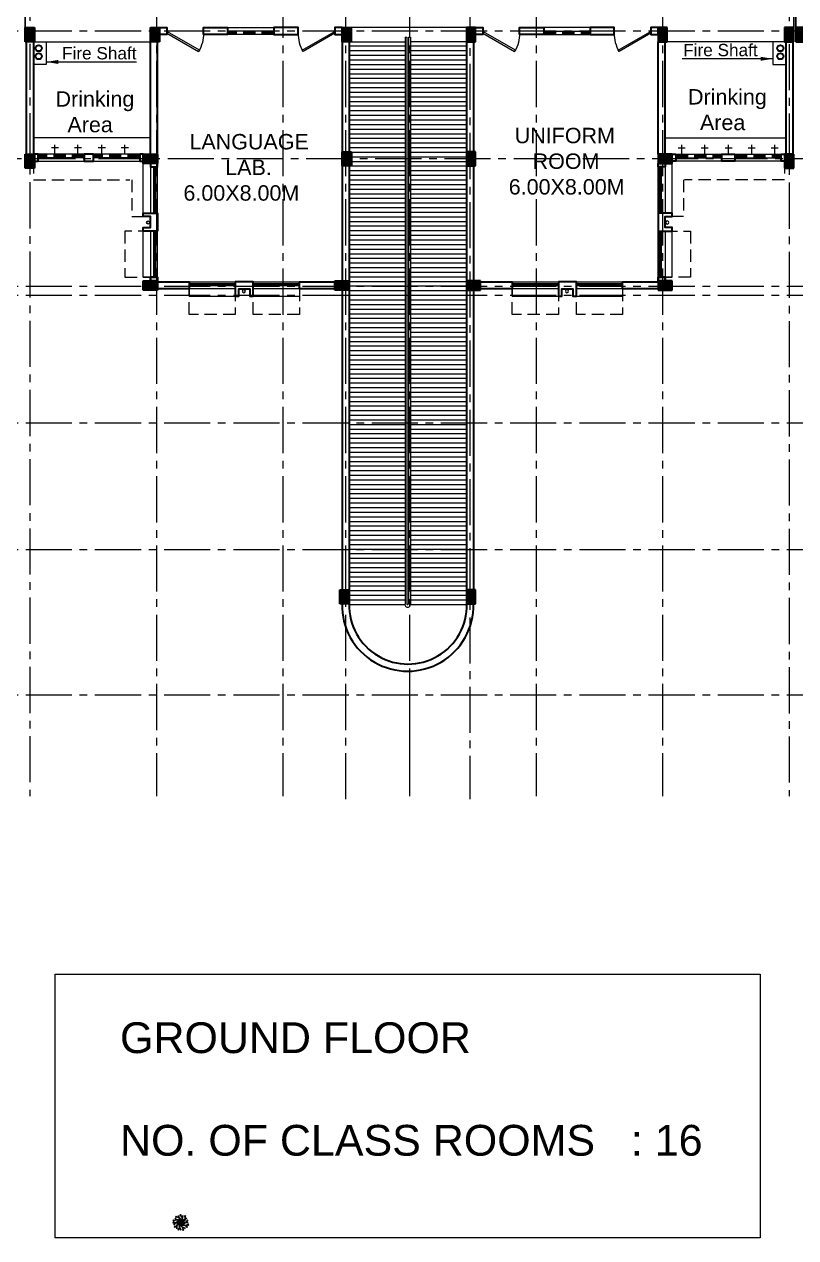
# Model space of a CAD drawing. Extents: x 1465 to 2206, y 779 to 1116.
# Drawn here: x 1811.12 to 1836.21, y 865.37 to 904.81 of the extents above; entities that cross this region are included whole.
import ezdxf

# ---------------------------------------------------------------- set-up
doc = ezdxf.new("R2010")
doc.units = 0
doc.header["$LTSCALE"] = 40
doc.header["$MEASUREMENT"] = 0
doc.linetypes.add('CENTER2', pattern=[1.125, 0.75, -0.125, 0.125, -0.125])
doc.linetypes.add('DASHED', pattern=[0.75, 0.5, -0.25])
doc.layers.get('0').update_dxf_attribs({"linetype": 'CONTINUOUS'})
for name, color, linetype, lineweight in [('CLL LEV.', 252, 'CONTINUOUS', 18), ('COLUMN', 251, 'CONTINUOUS', 30), ('Door', 54, 'CONTINUOUS', 15), ('FIXTURE', 13, 'CONTINUOUS', 9), ('LINE', 242, 'CONTINUOUS', 13), ('PROJECTION', 32, 'DASHED', 13), ('Railing', 22, 'CONTINUOUS', 13), ('RAMP', 252, 'CONTINUOUS', 9), ('Services', 1, 'DASHED', 30), ('VENTILATOR', 6, 'DASHED', 13), ('Wall', 7, 'CONTINUOUS', 30), ('wall l', 7, 'CONTINUOUS', 15), ('Window', 150, 'CONTINUOUS', 13), ('Window-Wall', 7, 'CONTINUOUS', 13)]:
    doc.layers.add(name, color=color, linetype=linetype, lineweight=lineweight)
for name, color, linetype in [('Dim', 251, 'CONTINUOUS'), ('EXPANSION JOINT', 244, 'CONTINUOUS'), ('GRID', 4, 'CENTER2'), ('Hatch', 251, 'CONTINUOUS'), ('Text', 7, 'CONTINUOUS'), ('Tree', 3, 'CONTINUOUS')]:
    doc.layers.add(name, color=color, linetype=linetype)
doc.styles.add('L120', font='simplex.shx', dxfattribs={"height": 3})
doc.styles.get("Standard").update_dxf_attribs({"font": 'txt.shx', "height": 0.03937})
doc.styles.add('Tabrej.', font='GOTHIC.TTF', dxfattribs={"height": 1})
doc.dimstyles.get("Standard").update_dxf_attribs({"dimtxt": 0.18, "dimasz": 0.18, "dimexe": 0.18, "dimexo": 0.0625, "dimgap": 0.09, "dimtad": 0, "dimtih": 1, "dimtoh": 1, "dimdec": 4, "dimzin": 0, "dimdsep": 46, "dimtxsty": 'Standard', "dimcen": 0.09, "dimadec": 0, "dimazin": 0, "dimtfac": 1, "dimtdec": 4, "dimtofl": 0, "dimtmove": 0, "dimatfit": 3, "dimfxl": 0, "dimtolj": 1, "dimtzin": 0, "dimarcsym": 0})

# ---------------------------------------------------------------- blocks, each defined once
blk = doc.blocks.new('PLANTDF')
at = {"color": 1, "lineweight": -3}
for centre, start, end in [((9522.852, -930.118), 254.6787, 318.5073), ((9522.849, -930.224), 38.6787, 102.5073), ((9522.875, -930.116), 230.6787, 294.5073), ((9522.872, -930.227), 62.6787, 126.5073), ((9522.831, -930.129), 278.6787, 342.5073), ((9522.829, -930.212), 14.6787, 78.5073), ((9522.894, -930.22), 86.6787, 150.5073), ((9522.817, -930.147), 302.6787, 6.5073), ((9522.896, -930.124), 206.6787, 270.5073), ((9522.816, -930.193), 350.6787, 54.5073), ((9522.866, -930.032), 254.6787, 318.5073), ((9522.864, -930.137), 38.6787, 102.5073), ((9522.889, -930.03), 230.6787, 294.5073), ((9522.887, -930.14), 62.6787, 126.5073), ((9522.846, -930.043), 278.6787, 342.5073), ((9522.844, -930.125), 14.6787, 78.5073), ((9522.912, -930.205), 110.6787, 174.5073), ((9522.812, -930.17), 326.6787, 30.5073), ((9522.913, -930.14), 182.6787, 246.5073), ((9522.909, -930.134), 86.6787, 150.5073), ((9522.832, -930.061), 302.6787, 6.5073), ((9522.911, -930.038), 206.6787, 270.5073), ((9522.831, -930.106), 350.6787, 54.5073), ((9522.921, -930.184), 134.6787, 198.5073), ((9522.922, -930.161), 158.6787, 222.5073), ((9522.926, -930.119), 110.6787, 174.5073), ((9522.827, -930.084), 326.6787, 30.5073), ((9522.928, -930.053), 182.6787, 246.5073), ((9522.937, -930.075), 158.6787, 222.5073), ((9522.936, -930.098), 134.6787, 198.5073), ((9522.985, -929.88), 254.6787, 318.5073), ((9522.982, -929.985), 38.6787, 102.5073), ((9523.005, -929.988), 62.6787, 126.5073), ((9522.965, -929.891), 278.6787, 342.5073), ((9523.008, -929.878), 230.6787, 294.5073), ((9522.963, -929.973), 14.6787, 78.5073), ((9523.027, -929.982), 86.6787, 150.5073), ((9523.03, -929.886), 206.6787, 270.5073), ((9522.951, -929.909), 302.6787, 6.5073), ((9522.95, -929.954), 350.6787, 54.5073), ((9523.045, -929.967), 110.6787, 174.5073), ((9523.046, -929.901), 182.6787, 246.5073), ((9522.945, -929.932), 326.6787, 30.5073), ((9523.055, -929.946), 134.6787, 198.5073), ((9523.055, -929.923), 158.6787, 222.5073), ((9523.028, -930.188), 254.6787, 318.5073), ((9523.026, -930.294), 38.6787, 102.5073), ((9523.048, -930.297), 62.6787, 126.5073), ((9523.008, -930.199), 278.6787, 342.5073), ((9523.051, -930.186), 230.6787, 294.5073), ((9523.006, -930.282), 14.6787, 78.5073), ((9523.071, -930.29), 86.6787, 150.5073), ((9523.073, -930.194), 206.6787, 270.5073), ((9522.994, -930.218), 302.6787, 6.5073), ((9522.993, -930.263), 350.6787, 54.5073), ((9523.088, -930.275), 110.6787, 174.5073), ((9523.09, -930.21), 182.6787, 246.5073), ((9522.989, -930.24), 326.6787, 30.5073), ((9523.098, -930.254), 134.6787, 198.5073), ((9523.099, -930.231), 158.6787, 222.5073), ((9523.174, -929.826), 254.6787, 318.5073), ((9523.171, -929.931), 38.6787, 102.5073), ((9523.194, -929.934), 62.6787, 126.5073), ((9523.154, -929.837), 278.6787, 342.5073), ((9523.197, -929.824), 230.6787, 294.5073), ((9523.152, -929.919), 14.6787, 78.5073), ((9523.216, -929.928), 86.6787, 150.5073), ((9523.219, -929.832), 206.6787, 270.5073), ((9523.14, -929.855), 302.6787, 6.5073), ((9523.139, -929.9), 350.6787, 54.5073), ((9523.234, -929.913), 110.6787, 174.5073), ((9523.235, -929.848), 182.6787, 246.5073), ((9523.134, -929.878), 326.6787, 30.5073), ((9523.244, -929.892), 134.6787, 198.5073), ((9523.244, -929.869), 158.6787, 222.5073), ((9523.337, -930.031), 254.6787, 318.5073), ((9523.334, -930.136), 38.6787, 102.5073), ((9523.36, -930.029), 230.6787, 294.5073), ((9523.357, -930.139), 62.6787, 126.5073), ((9523.316, -930.042), 278.6787, 342.5073), ((9523.314, -930.124), 14.6787, 78.5073), ((9523.379, -930.133), 86.6787, 150.5073), ((9523.302, -930.06), 302.6787, 6.5073), ((9523.381, -930.037), 206.6787, 270.5073), ((9523.301, -930.105), 350.6787, 54.5073), ((9523.397, -930.118), 110.6787, 174.5073), ((9523.297, -930.083), 326.6787, 30.5073), ((9523.398, -930.053), 182.6787, 246.5073), ((9523.361, -929.891), 254.6787, 318.5073), ((9523.359, -929.996), 38.6787, 102.5073), ((9523.341, -929.902), 278.6787, 342.5073), ((9523.384, -929.889), 230.6787, 294.5073), ((9523.382, -929.999), 62.6787, 126.5073), ((9523.339, -929.984), 14.6787, 78.5073), ((9523.406, -930.097), 134.6787, 198.5073), ((9523.407, -930.074), 158.6787, 222.5073), ((9523.404, -929.993), 86.6787, 150.5073), ((9523.406, -929.897), 206.6787, 270.5073), ((9523.327, -929.92), 302.6787, 6.5073), ((9523.326, -929.965), 350.6787, 54.5073), ((9523.421, -929.978), 110.6787, 174.5073), ((9523.423, -929.913), 182.6787, 246.5073), ((9523.322, -929.943), 326.6787, 30.5073), ((9523.432, -929.934), 158.6787, 222.5073), ((9523.431, -929.957), 134.6787, 198.5073), ((9523.441, -930.264), 278.6787, 342.5073), ((9523.426, -930.282), 302.6787, 6.5073), ((9523.425, -930.328), 350.6787, 54.5073), ((9523.522, -930.275), 182.6787, 246.5073), ((9523.421, -930.305), 326.6787, 30.5073), ((9523.531, -930.319), 134.6787, 198.5073), ((9522.899, -930.303), 254.6787, 318.5073), ((9522.896, -930.408), 38.6787, 102.5073), ((9522.922, -930.301), 230.6787, 294.5073), ((9522.919, -930.411), 62.6787, 126.5073), ((9522.878, -930.314), 278.6787, 342.5073), ((9522.876, -930.396), 14.6787, 78.5073), ((9522.941, -930.405), 86.6787, 150.5073), ((9522.864, -930.332), 302.6787, 6.5073), ((9522.943, -930.309), 206.6787, 270.5073), ((9522.863, -930.377), 350.6787, 54.5073), ((9522.959, -930.39), 110.6787, 174.5073), ((9522.96, -930.325), 182.6787, 246.5073), ((9522.859, -930.355), 326.6787, 30.5073), ((9522.968, -930.369), 134.6787, 198.5073), ((9522.969, -930.346), 158.6787, 222.5073), ((9523.045, -930.429), 254.6787, 318.5073), ((9523.042, -930.534), 38.6787, 102.5073), ((9523.068, -930.427), 230.6787, 294.5073), ((9523.065, -930.537), 62.6787, 126.5073), ((9523.024, -930.44), 278.6787, 342.5073), ((9523.022, -930.522), 14.6787, 78.5073), ((9523.087, -930.53), 86.6787, 150.5073), ((9523.01, -930.458), 302.6787, 6.5073), ((9523.089, -930.434), 206.6787, 270.5073), ((9523.009, -930.503), 350.6787, 54.5073), ((9523.105, -930.515), 110.6787, 174.5073), ((9523.005, -930.48), 326.6787, 30.5073), ((9523.106, -930.45), 182.6787, 246.5073), ((9523.115, -930.472), 158.6787, 222.5073), ((9523.114, -930.495), 134.6787, 198.5073), ((9523.242, -930.453), 254.6787, 318.5073), ((9523.239, -930.559), 38.6787, 102.5073), ((9523.265, -930.451), 230.6787, 294.5073), ((9523.262, -930.562), 62.6787, 126.5073), ((9523.221, -930.464), 278.6787, 342.5073), ((9523.219, -930.547), 14.6787, 78.5073), ((9523.284, -930.555), 86.6787, 150.5073), ((9523.207, -930.482), 302.6787, 6.5073), ((9523.286, -930.459), 206.6787, 270.5073), ((9523.206, -930.528), 350.6787, 54.5073), ((9523.302, -930.54), 110.6787, 174.5073), ((9523.202, -930.505), 326.6787, 30.5073), ((9523.303, -930.475), 182.6787, 246.5073), ((9523.311, -930.519), 134.6787, 198.5073), ((9523.312, -930.496), 158.6787, 222.5073), ((9523.401, -930.344), 254.6787, 318.5073), ((9523.399, -930.45), 38.6787, 102.5073), ((9523.421, -930.453), 62.6787, 126.5073), ((9523.381, -930.356), 278.6787, 342.5073), ((9523.424, -930.343), 230.6787, 294.5073), ((9523.379, -930.438), 14.6787, 78.5073), ((9523.444, -930.446), 86.6787, 150.5073), ((9523.446, -930.35), 206.6787, 270.5073), ((9523.367, -930.374), 302.6787, 6.5073), ((9523.366, -930.419), 350.6787, 54.5073), ((9523.461, -930.431), 110.6787, 174.5073), ((9523.463, -930.366), 182.6787, 246.5073), ((9523.362, -930.396), 326.6787, 30.5073), ((9523.472, -930.387), 158.6787, 222.5073), ((9523.471, -930.411), 134.6787, 198.5073), ((9523.461, -930.253), 254.6787, 318.5073), ((9523.458, -930.359), 38.6787, 102.5073), ((9523.481, -930.362), 62.6787, 126.5073), ((9523.484, -930.251), 230.6787, 294.5073), ((9523.438, -930.347), 14.6787, 78.5073), ((9523.503, -930.355), 86.6787, 150.5073), ((9523.506, -930.259), 206.6787, 270.5073), ((9523.521, -930.34), 110.6787, 174.5073)]:
    blk.add_arc(centre, 0.0555, start, end, dxfattribs=at)
at = {"color": 64, "lineweight": -3}
for points in [[(9523.479, -930.304), (9523.234, -930.284), (9523.116, -930.122), (9522.993, -930.179), (9522.87, -930.169)], [(9522.875, -930.281), (9523.085, -930.153), (9523.276, -930.215), (9523.342, -930.097), (9523.447, -930.033)], [(9522.882, -930.085), (9523.128, -930.105), (9523.245, -930.267), (9523.369, -930.21), (9523.491, -930.22)], [(9523.487, -930.107), (9523.277, -930.235), (9523.086, -930.173), (9523.02, -930.292), (9522.914, -930.356)], [(9523.358, -930.458), (9523.171, -930.298), (9523.171, -930.098), (9523.038, -930.071), (9522.945, -929.991)], [(9522.985, -930.444), (9523.079, -930.217), (9523.27, -930.156), (9523.254, -930.02), (9523.301, -929.907)], [(9523.004, -929.93), (9523.19, -930.091), (9523.19, -930.291), (9523.324, -930.318), (9523.417, -930.398)], [(9523.377, -929.944), (9523.282, -930.171), (9523.092, -930.233), (9523.108, -930.368), (9523.06, -930.482)], [(9523.169, -930.512), (9523.112, -930.273), (9523.23, -930.111), (9523.138, -930.011), (9523.109, -929.891)], [(9523.193, -929.877), (9523.249, -930.116), (9523.132, -930.278), (9523.224, -930.378), (9523.252, -930.498)]]:
    blk.add_spline(points, degree=3, dxfattribs=at)
blk = doc.blocks.new('COLUMN 546')
at = {"layer": 'Hatch'}
h = blk.add_hatch(color=0, dxfattribs=at)
h.dxf.hatch_style = 1
h.paths.add_polyline_path([(0, 0), (0.3, 0), (0.3, 0.46), (0, 0.46)])
at = {"layer": 'COLUMN'}
for p, q in [((0.3, 0.46), (0, 0.46)), ((0, 0.46), (0, 0)), ((0.3, 0), (0.3, 0.46)), ((0, 0), (0.3, 0))]:
    blk.add_line(p, q, dxfattribs=at)
blk = doc.blocks.new('WINDOW 1')
at = {"layer": 'CLL LEV.'}
for p, q in [((0, -0.23), (0, -0.46)), ((1.5, -0.23), (1.5, -0.46)), ((0, -0.46), (1.5, -0.46))]:
    blk.add_line(p, q, dxfattribs=at)
at = {"layer": 'PROJECTION', "ltscale": 0.02}
for p, q in [((0, -1.06), (0, -0.23)), ((1.5, -0.23), (1.5, -1.06)), ((1.5, -1.06), (0, -1.06))]:
    blk.add_line(p, q, dxfattribs=at)
at = {"layer": 'Window'}
for p, q in [((0, -0.051), (1.5, -0.051)), ((0, -0.081), (1.5, -0.081))]:
    blk.add_line(p, q, dxfattribs=at)
at = {"layer": 'Window-Wall'}
for p, q in [((0, 0), (1.5, 0)), ((0, -0.23), (0, 0)), ((1.5, 0), (1.5, -0.23)), ((0, -0.115), (1.5, -0.115)), ((1.5, -0.23), (0, -0.23))]:
    blk.add_line(p, q, dxfattribs=at)
blk = doc.blocks.new('SHAFT2')
at = {"layer": 'FIXTURE'}
blk.add_circle((0.302, 0.307), 0.05, dxfattribs=at)
at = {"layer": 'Wall'}
blk.add_lwpolyline([(0, 0.585), (0.46, 0.585), (0.46, 0.47), (0.23, 0.47), (0.23, 0.115), (0.46, 0.115), (0.46, 0), (0, 0), (0, 0.585)], dxfattribs=at)
blk = doc.blocks.new('*U14')
for p, q in [((0, 0), (0, -6)), ((40, 0), (40, -6))]:
    blk.add_line(p, q)
blk.add_lwpolyline([(0, 0), (34.6, 20), (35.5, 18.5), (0.9, -1.5)], close=True)
blk.add_arc((0, 0), 40, 0, 30)
blk = doc.blocks.new('DOOR1')
at = {"layer": 'Door', "xscale": 0.0300000000000013, "yscale": 0.0300000000000013, "zscale": 0.0300000000000013}
blk.add_blockref('*U14', (0, 0.18), dxfattribs=at)
blk = doc.blocks.new('VENT 2')
at = {"layer": 'VENTILATOR', "ltscale": 0.02}
for p, q in [((0, 0.182), (1.5, 0.182)), ((0, 0.152), (1.5, 0.152))]:
    blk.add_line(p, q, dxfattribs=at)
at = {"layer": 'Window-Wall'}
for p, q in [((0, 0.23), (1.5, 0.23)), ((0, 0), (0, 0.23)), ((0, 0.115), (1.5, 0.115)), ((1.5, 0), (0, 0)), ((1.5, 0.23), (1.5, 0))]:
    blk.add_line(p, q, dxfattribs=at)
blk = doc.blocks.new('GTREY')
at = {"layer": 'GRID', "lineweight": 18, "ltscale": 0.05}
for p, q in [((24.65, 5.343), (24.65, -45.5572)), ((28.765, 5.343), (28.765, -45.5572)), ((30.8, 5.343), (30.8, -45.6488)), ((32.88, 5.343), (32.88, -45.5572)), ((34.845, 5.2513), (34.845, -45.6488)), ((36.995, 5.343), (36.995, -45.5572)), ((41.11, 5.343), (41.11, -45.5572)), ((20.535, 3.6467), (20.535, -45.5572)), ((45.225, 3.636), (45.225, -45.5572)), ((71.4016, -20.69), (-4.1023, -20.69)), ((71.5166, -24.84), (-3.9873, -24.84)), ((71.4016, -28.99), (-2.5941, -28.99)), ((71.4016, -29.282), (-2.5941, -29.282)), ((71.4016, -33.4319), (-4.1023, -33.4319)), ((71.4016, -37.5469), (-4.1023, -37.5469)), ((71.4016, -42.277), (-4.1023, -42.277))]:
    blk.add_line(p, q, dxfattribs=at)
blk = doc.blocks.new('567UYH')
at = {"ltscale": 0.05}
blk.add_line((17.4, -20.275), (13.585, -20.275), dxfattribs=at)
at = {"color": 2}
blk.add_line((15.55, -41.212), (15.55, -43.95), dxfattribs=at)
at = {"layer": 'CLL LEV.'}
for p, q in [((6.895, -26.42), (6.895, -24.69)), ((7.125, -24.69), (6.895, -24.69)), ((23.86, -24.69), (24.09, -24.69)), ((24.09, -26.42), (24.09, -24.69)), ((7.125, -26.42), (6.895, -26.42)), ((23.86, -26.42), (24.09, -26.42))]:
    blk.add_line(p, q, dxfattribs=at)
at = {"layer": 'EXPANSION JOINT', "linetype": 'ByBlock', "ltscale": 0.05}
for p, q in [((3.055, -20.275), (3.055, -16.46)), ((28.045, -20.275), (28.045, -16.46)), ((28.107, -20.275), (28.107, -16.46))]:
    blk.add_line(p, q, dxfattribs=at)
at = {"layer": 'FIXTURE', "linetype": 'ByBlock', "ltscale": 0.05}
for p, q in [((3.355, -20.735), (7.125, -20.735)), ((27.745, -20.735), (23.93, -20.735)), ((7.125, -23.858), (3.32, -23.858)), ((23.86, -23.858), (27.78, -23.858)), ((4.135, -24.189), (3.905, -24.189)), ((4.02, -24.39), (4.02, -24.09)), ((4.885, -24.189), (4.655, -24.189)), ((4.77, -24.39), (4.77, -24.09)), ((5.66, -24.189), (5.43, -24.189)), ((5.545, -24.39), (5.545, -24.09)), ((6.41, -24.189), (6.18, -24.189)), ((6.295, -24.39), (6.295, -24.09)), ((24.285, -24.189), (24.515, -24.189)), ((24.4, -24.39), (24.4, -24.09)), ((25.035, -24.189), (25.265, -24.189)), ((25.15, -24.39), (25.15, -24.09)), ((25.81, -24.189), (26.04, -24.189)), ((25.925, -24.39), (25.925, -24.09)), ((26.56, -24.189), (26.79, -24.189)), ((26.675, -24.39), (26.675, -24.09)), ((27.31, -24.189), (27.54, -24.189)), ((27.425, -24.39), (27.425, -24.09))]:
    blk.add_line(p, q, dxfattribs=at)
at = {"layer": 'LINE', "linetype": 'ByBlock', "ltscale": 0.05}
for points in [[(3.737, -21.471), (3.32, -21.471), (3.32, -20.735), (3.737, -20.735)], [(27.363, -21.471), (27.78, -21.471), (27.78, -20.735), (27.363, -20.735)]]:
    blk.add_lwpolyline(points, close=True, dxfattribs=at)
at = {"layer": 'PROJECTION', "ltscale": 0.02}
for p, q in [((3.321, -24.62), (3.321, -25.22)), ((27.744, -24.62), (27.744, -25.22)), ((3.321, -25.22), (6.455, -25.22)), ((6.525, -25.22), (6.525, -26.42)), ((24.46, -25.22), (24.46, -26.42)), ((27.744, -25.22), (24.494, -25.22)), ((6.525, -26.42), (7.125, -26.42)), ((24.46, -26.42), (23.86, -26.42))]:
    blk.add_line(p, q, dxfattribs=at)
at = {"layer": 'Railing', "ltscale": 0.05}
for p, q in [((15.405, -20.585), (15.465, -20.585)), ((15.405, -20.585), (15.405, -39.007)), ((15.465, -20.585), (15.465, -39.011)), ((15.52, -20.585), (15.52, -39.009)), ((15.52, -20.585), (15.58, -20.585)), ((15.58, -20.585), (15.58, -39.007))]:
    blk.add_line(p, q, dxfattribs=at)
for centre, radius, start, end in [((15.492, -39.026), 0.0896, 167.6437, 12.3563), ((15.492, -38.994), 0.0317, 211.369, 331.8221)]:
    blk.add_arc(centre, radius, start, end, dxfattribs=at)
at = {"layer": 'RAMP', "ltscale": 0.05}
for p, q in [((13.585, -20.735), (15.405, -20.735)), ((15.405, -20.885), (13.585, -20.885)), ((17.4, -20.735), (15.58, -20.735)), ((17.4, -20.885), (15.58, -20.885)), ((15.405, -21.035), (13.585, -21.035)), ((15.405, -21.185), (13.585, -21.185)), ((17.4, -21.035), (15.58, -21.035)), ((17.4, -21.185), (15.58, -21.185)), ((15.405, -21.335), (13.585, -21.335)), ((15.405, -21.485), (13.585, -21.485)), ((15.405, -21.635), (13.585, -21.635)), ((17.4, -21.335), (15.58, -21.335)), ((17.4, -21.485), (15.58, -21.485)), ((17.4, -21.635), (15.58, -21.635)), ((15.405, -21.785), (13.585, -21.785)), ((15.405, -21.935), (13.585, -21.935)), ((15.405, -22.085), (13.585, -22.085)), ((17.4, -21.785), (15.58, -21.785)), ((17.4, -21.935), (15.58, -21.935)), ((17.4, -22.085), (15.58, -22.085)), ((15.405, -22.235), (13.585, -22.235)), ((15.405, -22.385), (13.585, -22.385)), ((17.4, -22.235), (15.58, -22.235)), ((17.4, -22.385), (15.58, -22.385)), ((15.405, -22.535), (13.585, -22.535)), ((15.405, -22.685), (13.585, -22.685)), ((15.405, -22.835), (13.585, -22.835)), ((17.4, -22.535), (15.58, -22.535)), ((17.4, -22.685), (15.58, -22.685)), ((17.4, -22.835), (15.58, -22.835)), ((15.405, -22.985), (13.585, -22.985)), ((15.405, -23.135), (13.585, -23.135)), ((17.4, -22.985), (15.58, -22.985)), ((17.4, -23.135), (15.58, -23.135)), ((15.405, -23.285), (13.585, -23.285)), ((15.405, -23.435), (13.585, -23.435)), ((15.405, -23.585), (13.585, -23.585)), ((17.4, -23.285), (15.58, -23.285)), ((17.4, -23.435), (15.58, -23.435)), ((17.4, -23.585), (15.58, -23.585)), ((15.405, -23.735), (13.585, -23.735)), ((15.405, -23.885), (13.585, -23.885)), ((15.405, -24.035), (13.585, -24.035)), ((17.4, -23.735), (15.58, -23.735)), ((17.4, -23.885), (15.58, -23.885)), ((17.4, -24.035), (15.58, -24.035)), ((15.405, -24.185), (13.585, -24.185)), ((15.405, -24.335), (13.585, -24.335)), ((17.4, -24.185), (15.58, -24.185)), ((17.4, -24.335), (15.58, -24.335)), ((15.405, -24.485), (13.585, -24.485)), ((15.405, -24.635), (13.585, -24.635)), ((15.405, -24.785), (13.585, -24.785)), ((17.4, -24.485), (15.58, -24.485)), ((17.4, -24.635), (15.58, -24.635)), ((17.4, -24.785), (15.58, -24.785)), ((15.405, -24.935), (13.585, -24.935)), ((15.405, -25.085), (13.585, -25.085)), ((15.405, -25.235), (13.585, -25.235)), ((17.4, -24.935), (15.58, -24.935)), ((17.4, -25.085), (15.58, -25.085)), ((17.4, -25.235), (15.58, -25.235)), ((15.405, -25.385), (13.585, -25.385)), ((15.405, -25.535), (13.585, -25.535)), ((17.4, -25.385), (15.58, -25.385)), ((17.4, -25.535), (15.58, -25.535)), ((15.405, -25.685), (13.585, -25.685)), ((15.405, -25.835), (13.585, -25.835)), ((15.405, -25.985), (13.585, -25.985)), ((17.4, -25.685), (15.58, -25.685)), ((17.4, -25.835), (15.58, -25.835)), ((17.4, -25.985), (15.58, -25.985)), ((15.405, -26.135), (13.585, -26.135)), ((15.405, -26.285), (13.585, -26.285)), ((17.4, -26.135), (15.58, -26.135)), ((17.4, -26.285), (15.58, -26.285)), ((15.405, -26.435), (13.585, -26.435)), ((15.405, -26.585), (13.585, -26.585)), ((15.405, -26.735), (13.585, -26.735)), ((17.4, -26.435), (15.58, -26.435)), ((17.4, -26.585), (15.58, -26.585)), ((17.4, -26.735), (15.58, -26.735)), ((15.405, -26.885), (13.585, -26.885)), ((15.405, -27.035), (13.585, -27.035)), ((15.405, -27.185), (13.585, -27.185)), ((17.4, -26.885), (15.58, -26.885)), ((17.4, -27.035), (15.58, -27.035)), ((17.4, -27.185), (15.58, -27.185)), ((15.405, -27.335), (13.585, -27.335)), ((15.405, -27.485), (13.585, -27.485)), ((17.4, -27.335), (15.58, -27.335)), ((17.4, -27.485), (15.58, -27.485)), ((15.405, -27.635), (13.585, -27.635)), ((15.405, -27.785), (13.585, -27.785)), ((15.405, -27.935), (13.585, -27.935)), ((17.4, -27.635), (15.58, -27.635)), ((17.4, -27.785), (15.58, -27.785)), ((17.4, -27.935), (15.58, -27.935)), ((15.405, -28.085), (13.585, -28.085)), ((15.405, -28.235), (13.585, -28.235)), ((15.405, -28.385), (13.585, -28.385)), ((17.4, -28.085), (15.58, -28.085)), ((17.4, -28.235), (15.58, -28.235)), ((17.4, -28.385), (15.58, -28.385)), ((15.405, -28.535), (13.585, -28.535)), ((15.405, -28.685), (13.585, -28.685)), ((17.4, -28.535), (15.58, -28.535)), ((17.4, -28.685), (15.58, -28.685)), ((15.405, -28.835), (13.585, -28.835)), ((15.405, -28.985), (13.585, -28.985)), ((15.405, -29.135), (13.585, -29.135)), ((17.4, -28.835), (15.58, -28.835)), ((17.4, -28.985), (15.58, -28.985)), ((17.4, -29.135), (15.58, -29.135)), ((15.405, -29.285), (13.585, -29.285)), ((15.405, -29.435), (13.585, -29.435)), ((17.4, -29.285), (15.58, -29.285)), ((17.4, -29.435), (15.58, -29.435)), ((15.405, -29.585), (13.585, -29.585)), ((15.405, -29.735), (13.585, -29.735)), ((15.405, -29.885), (13.585, -29.885)), ((17.4, -29.585), (15.58, -29.585)), ((17.4, -29.735), (15.58, -29.735)), ((17.4, -29.885), (15.58, -29.885)), ((15.405, -30.035), (13.585, -30.035)), ((15.405, -30.185), (13.585, -30.185)), ((15.405, -30.335), (13.585, -30.335)), ((17.4, -30.035), (15.58, -30.035)), ((17.4, -30.185), (15.58, -30.185)), ((17.4, -30.335), (15.58, -30.335)), ((15.405, -30.485), (13.585, -30.485)), ((15.405, -30.635), (13.585, -30.635)), ((17.4, -30.485), (15.58, -30.485)), ((17.4, -30.635), (15.58, -30.635)), ((15.405, -30.785), (13.585, -30.785)), ((15.405, -30.935), (13.585, -30.935)), ((15.405, -31.085), (13.585, -31.085)), ((17.4, -30.785), (15.58, -30.785)), ((17.4, -30.935), (15.58, -30.935)), ((17.4, -31.085), (15.58, -31.085)), ((15.405, -31.235), (13.585, -31.235)), ((15.405, -31.385), (13.585, -31.385)), ((15.405, -31.535), (13.585, -31.535)), ((17.4, -31.235), (15.58, -31.235)), ((17.4, -31.385), (15.58, -31.385)), ((17.4, -31.535), (15.58, -31.535)), ((15.405, -31.685), (13.585, -31.685)), ((15.405, -31.835), (13.585, -31.835)), ((17.4, -31.685), (15.58, -31.685)), ((17.4, -31.835), (15.58, -31.835)), ((15.405, -31.985), (13.585, -31.985)), ((15.405, -32.135), (13.585, -32.135)), ((15.405, -32.285), (13.585, -32.285)), ((17.4, -31.985), (15.58, -31.985)), ((17.4, -32.135), (15.58, -32.135)), ((17.4, -32.285), (15.58, -32.285)), ((15.405, -32.435), (13.585, -32.435)), ((15.405, -32.585), (13.585, -32.585)), ((17.4, -32.435), (15.58, -32.435)), ((17.4, -32.585), (15.58, -32.585)), ((15.405, -32.735), (13.585, -32.735)), ((15.405, -32.885), (13.585, -32.885)), ((15.405, -33.035), (13.585, -33.035)), ((17.4, -32.735), (15.58, -32.735)), ((17.4, -32.885), (15.58, -32.885)), ((17.4, -33.035), (15.58, -33.035)), ((15.405, -33.185), (13.585, -33.185)), ((15.405, -33.335), (13.585, -33.335)), ((15.405, -33.485), (13.585, -33.485)), ((17.4, -33.185), (15.58, -33.185)), ((17.4, -33.335), (15.58, -33.335)), ((17.4, -33.485), (15.58, -33.485)), ((15.405, -33.635), (13.585, -33.635)), ((15.405, -33.785), (13.585, -33.785)), ((17.4, -33.635), (15.58, -33.635)), ((17.4, -33.785), (15.58, -33.785)), ((15.405, -33.935), (13.585, -33.935)), ((15.405, -34.085), (13.585, -34.085)), ((15.405, -34.235), (13.585, -34.235)), ((17.4, -33.935), (15.58, -33.935)), ((17.4, -34.085), (15.58, -34.085)), ((17.4, -34.235), (15.58, -34.235)), ((15.405, -34.385), (13.585, -34.385)), ((15.405, -34.535), (13.585, -34.535)), ((15.405, -34.685), (13.585, -34.685)), ((17.4, -34.385), (15.58, -34.385)), ((17.4, -34.535), (15.58, -34.535)), ((17.4, -34.685), (15.58, -34.685)), ((15.405, -34.835), (13.585, -34.835)), ((15.405, -34.985), (13.585, -34.985)), ((17.4, -34.835), (15.58, -34.835)), ((17.4, -34.985), (15.58, -34.985)), ((15.405, -35.135), (13.585, -35.135)), ((15.405, -35.285), (13.585, -35.285)), ((15.405, -35.435), (13.585, -35.435)), ((17.4, -35.135), (15.58, -35.135)), ((17.4, -35.285), (15.58, -35.285)), ((17.4, -35.435), (15.58, -35.435)), ((15.405, -35.585), (13.585, -35.585)), ((15.405, -35.735), (13.585, -35.735)), ((15.405, -35.885), (13.585, -35.885)), ((17.4, -35.585), (15.58, -35.585)), ((17.4, -35.735), (15.58, -35.735)), ((17.4, -35.885), (15.58, -35.885)), ((15.405, -36.035), (13.585, -36.035)), ((15.405, -36.185), (13.585, -36.185)), ((17.4, -36.035), (15.58, -36.035)), ((17.4, -36.185), (15.58, -36.185)), ((15.405, -36.335), (13.585, -36.335)), ((15.405, -36.485), (13.585, -36.485)), ((15.405, -36.635), (13.585, -36.635)), ((17.4, -36.335), (15.58, -36.335)), ((17.4, -36.485), (15.58, -36.485)), ((17.4, -36.635), (15.58, -36.635)), ((15.405, -36.785), (13.585, -36.785)), ((15.405, -36.935), (13.585, -36.935)), ((17.4, -36.785), (15.58, -36.785)), ((17.4, -36.935), (15.58, -36.935)), ((15.405, -37.085), (13.585, -37.085)), ((15.405, -37.235), (13.585, -37.235)), ((15.405, -37.385), (13.585, -37.385)), ((17.4, -37.085), (15.58, -37.085)), ((17.4, -37.235), (15.58, -37.235)), ((17.4, -37.385), (15.58, -37.385)), ((15.405, -37.535), (13.585, -37.535)), ((15.405, -37.685), (13.585, -37.685)), ((15.405, -37.835), (13.585, -37.835)), ((17.4, -37.535), (15.58, -37.535)), ((17.4, -37.685), (15.58, -37.685)), ((17.4, -37.835), (15.58, -37.835)), ((15.405, -37.985), (13.585, -37.985)), ((15.405, -38.135), (13.585, -38.135)), ((17.4, -37.985), (15.58, -37.985)), ((17.4, -38.135), (15.58, -38.135)), ((15.405, -38.285), (13.585, -38.285)), ((15.405, -38.435), (13.585, -38.435)), ((15.405, -38.585), (13.585, -38.585)), ((17.4, -38.285), (15.58, -38.285)), ((17.4, -38.435), (15.58, -38.435)), ((17.4, -38.585), (15.58, -38.585)), ((15.405, -38.735), (13.585, -38.735)), ((15.405, -38.885), (13.585, -38.885)), ((15.405, -39.035), (13.585, -39.035)), ((17.4, -38.735), (15.58, -38.735)), ((17.4, -38.885), (15.58, -38.885)), ((17.4, -39.035), (15.58, -39.035))]:
    blk.add_line(p, q, dxfattribs=at)
at = {"layer": 'Services', "linetype": 'ByBlock', "ltscale": 0.05}
for centre in [(3.493, -20.945), (27.607, -20.945), (3.493, -21.205), (27.607, -21.205)]:
    blk.add_circle(centre, 0.1, dxfattribs=at)
at = {"layer": 'Wall', "linetype": 'ByBlock', "ltscale": 0.05}
for p, q in [((3.09, -20.735), (3.09, -24.39)), ((3.32, -20.735), (3.32, -24.39)), ((27.78, -20.735), (27.78, -24.458)), ((28.01, -20.735), (28.01, -24.458))]:
    blk.add_line(p, q, dxfattribs=at)
at = {"layer": 'Wall', "ltscale": 0.05}
for p, q in [((7.125, -24.39), (7.125, -20.735)), ((7.355, -24.39), (7.355, -20.735)), ((13.355, -20.735), (13.355, -39.007)), ((13.585, -20.735), (13.355, -20.735)), ((13.585, -20.735), (13.585, -39.007)), ((17.4, -20.735), (17.4, -39.007)), ((17.4, -20.735), (17.63, -20.735)), ((17.63, -20.735), (17.63, -39.007)), ((23.63, -24.39), (23.63, -20.735)), ((23.86, -24.39), (23.86, -20.735))]:
    blk.add_line(p, q, dxfattribs=at)
at = {"layer": 'Wall'}
for points in [[(7.425, -20.505), (7.425, -20.275), (7.655, -20.275), (7.655, -20.505), (7.425, -20.505)], [(8.855, -20.505), (8.855, -20.275), (9.637, -20.275), (9.637, -20.505), (8.855, -20.505)], [(11.925, -20.505), (11.925, -20.275), (11.137, -20.275), (11.137, -20.505), (11.925, -20.505)], [(13.355, -20.505), (13.355, -20.275), (13.125, -20.275), (13.125, -20.505), (13.355, -20.505)], [(17.7, -20.505), (17.7, -20.275), (17.93, -20.275), (17.93, -20.505), (17.7, -20.505)], [(19.13, -20.505), (19.13, -20.275), (19.918, -20.275), (19.918, -20.505), (19.13, -20.505)], [(22.2, -20.505), (22.2, -20.275), (21.418, -20.275), (21.418, -20.505), (22.2, -20.505)], [(23.63, -20.505), (23.63, -20.275), (23.4, -20.275), (23.4, -20.505), (23.63, -20.505)], [(3.355, -24.39), (3.355, -24.62), (3.471, -24.62), (3.471, -24.39), (3.355, -24.39)], [(4.971, -24.39), (4.971, -24.62), (5.28, -24.62), (5.28, -24.39), (4.971, -24.39)], [(6.779, -24.39), (6.779, -24.62), (6.895, -24.62), (6.895, -24.39), (6.779, -24.39)], [(24.206, -24.39), (24.206, -24.62), (24.09, -24.62), (24.09, -24.39), (24.206, -24.39)], [(26.129, -24.39), (26.129, -24.62), (25.705, -24.62), (25.705, -24.39), (26.129, -24.39)], [(27.745, -24.39), (27.745, -24.62), (27.629, -24.62), (27.629, -24.39), (27.745, -24.39)], [(7.125, -24.69), (7.125, -24.805), (7.355, -24.805), (7.355, -24.69), (7.125, -24.69)], [(23.86, -24.69), (23.86, -24.805), (23.63, -24.805), (23.63, -24.69), (23.86, -24.69)], [(7.125, -28.505), (7.125, -28.39), (7.355, -28.39), (7.355, -28.505), (7.125, -28.505)], [(7.125, -28.39), (7.125, -28.505), (7.355, -28.505), (7.355, -28.39), (7.125, -28.39)], [(23.86, -28.505), (23.86, -28.39), (23.63, -28.39), (23.63, -28.505), (23.86, -28.505)], [(23.86, -28.39), (23.86, -28.505), (23.63, -28.505), (23.63, -28.39), (23.86, -28.39)], [(8.386, -28.77), (7.355, -28.77), (7.355, -28.54), (8.386, -28.54), (8.386, -28.77)], [(13.125, -28.77), (11.971, -28.77), (11.971, -28.54), (13.125, -28.54), (13.125, -28.77)], [(18.891, -28.77), (17.86, -28.77), (17.86, -28.54), (18.891, -28.54), (18.891, -28.77)], [(23.63, -28.77), (22.476, -28.77), (22.476, -28.54), (23.63, -28.54), (23.63, -28.77)]]:
    blk.add_lwpolyline(points, dxfattribs=at)
at = {"layer": 'Wall', "ltscale": 0.05}
for centre, radius, start, end in [((15.492, -39.056), 2.138, 178.6483, 1.3072), ((15.5, -39.048), 1.916, 178.7645, 1.2355)]:
    blk.add_arc(centre, radius, start, end, dxfattribs=at)
at = {"layer": 'Window'}
for p, q in [((7.274, -26.305), (7.274, -24.805)), ((7.304, -26.305), (7.304, -24.805)), ((23.681, -26.305), (23.681, -24.805)), ((23.711, -26.305), (23.711, -24.805))]:
    blk.add_line(p, q, dxfattribs=at)
at = {"layer": 'Window-Wall'}
for p, q in [((7.355, -24.805), (7.125, -24.805)), ((7.125, -24.805), (7.125, -26.305)), ((7.24, -26.305), (7.24, -24.805)), ((7.355, -26.305), (7.355, -24.805)), ((23.63, -26.305), (23.63, -24.805)), ((23.63, -24.805), (23.86, -24.805)), ((23.745, -26.305), (23.745, -24.805)), ((23.86, -24.805), (23.86, -26.305)), ((7.125, -26.305), (7.355, -26.305)), ((23.86, -26.305), (23.63, -26.305))]:
    blk.add_line(p, q, dxfattribs=at)
at = {"layer": 'CLL LEV.', "xscale": -1, "rotation": 270.0000000000001}
blk.add_blockref('WINDOW 1', (7.355, -28.39), dxfattribs=at)
at = {"layer": 'CLL LEV.', "rotation": 89.99999999999993}
blk.add_blockref('WINDOW 1', (23.63, -28.39), dxfattribs=at)
at = {"layer": 'CLL LEV.'}
for p in [(8.386, -28.54), (10.471, -28.54), (18.891, -28.54), (20.976, -28.54)]:
    blk.add_blockref('WINDOW 1', p, dxfattribs=at)
at = {"layer": 'Wall', "color": 7, "extrusion": (0, 0, -1), "zscale": -1}
for p, rotation in [((-3.055, -20.275), 180), ((-3.055, -24.39), 180), ((-7.355, -24.39), 270), ((-7.355, -28.505), 270), ((-13.585, -28.505), 270)]:
    blk.add_blockref('COLUMN 546', p, dxfattribs=dict(at, rotation=rotation))
for p in [(-7.425, -20.735), (-13.655, -20.735), (-13.665, -24.77), (-13.585, -39.007)]:
    blk.add_blockref('COLUMN 546', p, dxfattribs=at)
at = {"layer": 'Wall', "xscale": -1, "rotation": 180}
blk.add_blockref('DOOR1', (7.655, -20.275), dxfattribs=at)
at = {"layer": 'Wall', "extrusion": (0, 0, -1), "xscale": -1, "zscale": -1, "rotation": 180}
for name, p in [('VENT 2', (-11.137, -20.275)), ('DOOR1', (-13.125, -20.275))]:
    blk.add_blockref(name, p, dxfattribs=at)
at = {"layer": 'Wall', "color": 7, "extrusion": (0, 0, -1), "xscale": -1, "zscale": -1}
for p in [(-17.4, -20.735), (-23.63, -20.735), (-17.4, -24.77), (-17.4, -39.007)]:
    blk.add_blockref('COLUMN 546', p, dxfattribs=at)
at = {"layer": 'Wall', "extrusion": (0, 0, -1), "zscale": -1, "rotation": 180}
for name, p in [('DOOR1', (-17.93, -20.275)), ('VENT 2', (-19.918, -20.275))]:
    blk.add_blockref(name, p, dxfattribs=at)
at = {"layer": 'Wall', "rotation": 180}
blk.add_blockref('DOOR1', (23.4, -20.275), dxfattribs=at)
at = {"layer": 'Wall', "color": 7, "extrusion": (0, 0, -1), "xscale": -1, "zscale": -1}
for p, rotation in [((-28.045, -20.275), 180), ((-28.407, -20.275), 180), ((-23.63, -24.39), 90), ((-28.045, -24.39), 180), ((-17.4, -28.505), 90), ((-23.63, -28.505), 90)]:
    blk.add_blockref('COLUMN 546', p, dxfattribs=dict(at, rotation=rotation))
at = {"layer": 'Wall', "extrusion": (0, 0, -1), "zscale": -1}
for p in [(-4.971, -24.62), (-6.78, -24.62)]:
    blk.add_blockref('VENT 2', p, dxfattribs=at)
at = {"layer": 'Wall', "extrusion": (0, 0, -1), "xscale": -1, "zscale": -1}
for p in [(-24.205, -24.62), (-26.129, -24.62)]:
    blk.add_blockref('VENT 2', p, dxfattribs=at)
at = {"layer": 'Wall', "linetype": 'ByBlock', "extrusion": (0, 0, -1), "xscale": -1, "zscale": -1, "rotation": 180}
blk.add_blockref('SHAFT2', (-7.355, -26.305), dxfattribs=at)
at = {"layer": 'Wall', "linetype": 'ByBlock', "extrusion": (0, 0, -1), "zscale": -1}
for p, rotation in [((-23.63, -26.305), 180), ((-10.471, -28.54), 269.9999999999397), ((-20.976, -28.54), 269.9999999999397)]:
    blk.add_blockref('SHAFT2', p, dxfattribs=dict(at, rotation=rotation))
at = {"layer": 'Text', "attachment_point": 1, "style": 'Tabrej.'}
for s, insert, char_height in [('{\\fArial|b0|i0|c0|p34;Fire Shaft}', (4.252, -20.909), 0.4), ('{\\fArial|b0|i0|c0|p34;Fire Shaft}', (24.447, -20.806), 0.4), ('{\\fArial|b0|i0|c0|p34;Drinking\\P  Area}', (4.04, -22.345), 0.5), ('{\\fArial|b0|i0|c0|p34;Drinking\\P  Area}', (24.605, -22.276), 0.5), ('{\\fArial|b0|i0|c0|p34;    UNIFORM\\P       ROOM\\P   6.00X8.00M}', (18.194, -23.534), 0.5), ('{\\fArial|b0|i0|c0|p34;    LANGUAGE\\P          LAB.\\P   6.00X8.00M}', (7.618, -23.734), 0.5)]:
    blk.add_mtext_dynamic_manual_height_columns(s, width=19.98968, gutter_width=5, heights=[0], dxfattribs=dict(at, insert=insert, char_height=char_height))
at = {"layer": 'Dim'}
for points in [[(27.363, -21.29), (24.411, -21.29)], [(3.737, -21.393), (6.673, -21.393)]]:
    blk.add_leader(points, dimstyle='Standard', override={"dimscale": 40, "dimasz": 0.01, "dimgap": 0.09, "dimtad": 0, "dimpost": "'", "dimtxsty": 'L120', "dimarcsym": 1}, dxfattribs=at)

msp = doc.modelspace()

# ---------------------------------------------------------------- linework, layer by layer
at = {"layer": 'wall l'}
msp.add_lwpolyline([(1812.13, 873.9417), (1835.0504, 873.9417), (1835.0504, 865.374), (1812.13, 865.374)], close=True, dxfattribs=at)

# ---------------------------------------------------------------- block references
at = {"layer": 'GRID'}
msp.add_blockref('GTREY', (1790.7686, 925.2816), dxfattribs=at)
at = {"layer": 'Tree', "xscale": 0.7682003146567565, "yscale": 0.7682003146567565, "zscale": 0.7682003146567565, "rotation": 4.470546566403549}
msp.add_blockref('PLANTDF', (-5532.9362, 1008.033), dxfattribs=at)
at = {"layer": 'Window-Wall'}
msp.add_blockref('567UYH', (1808.0986, 924.9816), dxfattribs=at)

# ---------------------------------------------------------------- texts
at = {"layer": 'Text', "lineweight": 30, "insert": (1814.2365, 872.3752), "char_height": 1, "attachment_point": 1, "style": 'L120'}
msp.add_mtext_dynamic_manual_height_columns('{\\fArial|b0|i0|c0|p34;GROUND FLOOR\\P\\PNO. OF CLASS ROOMS   : 16}', width=21.874588, gutter_width=5, heights=[0], dxfattribs=at)

doc.saveas('drawing.dxf')
